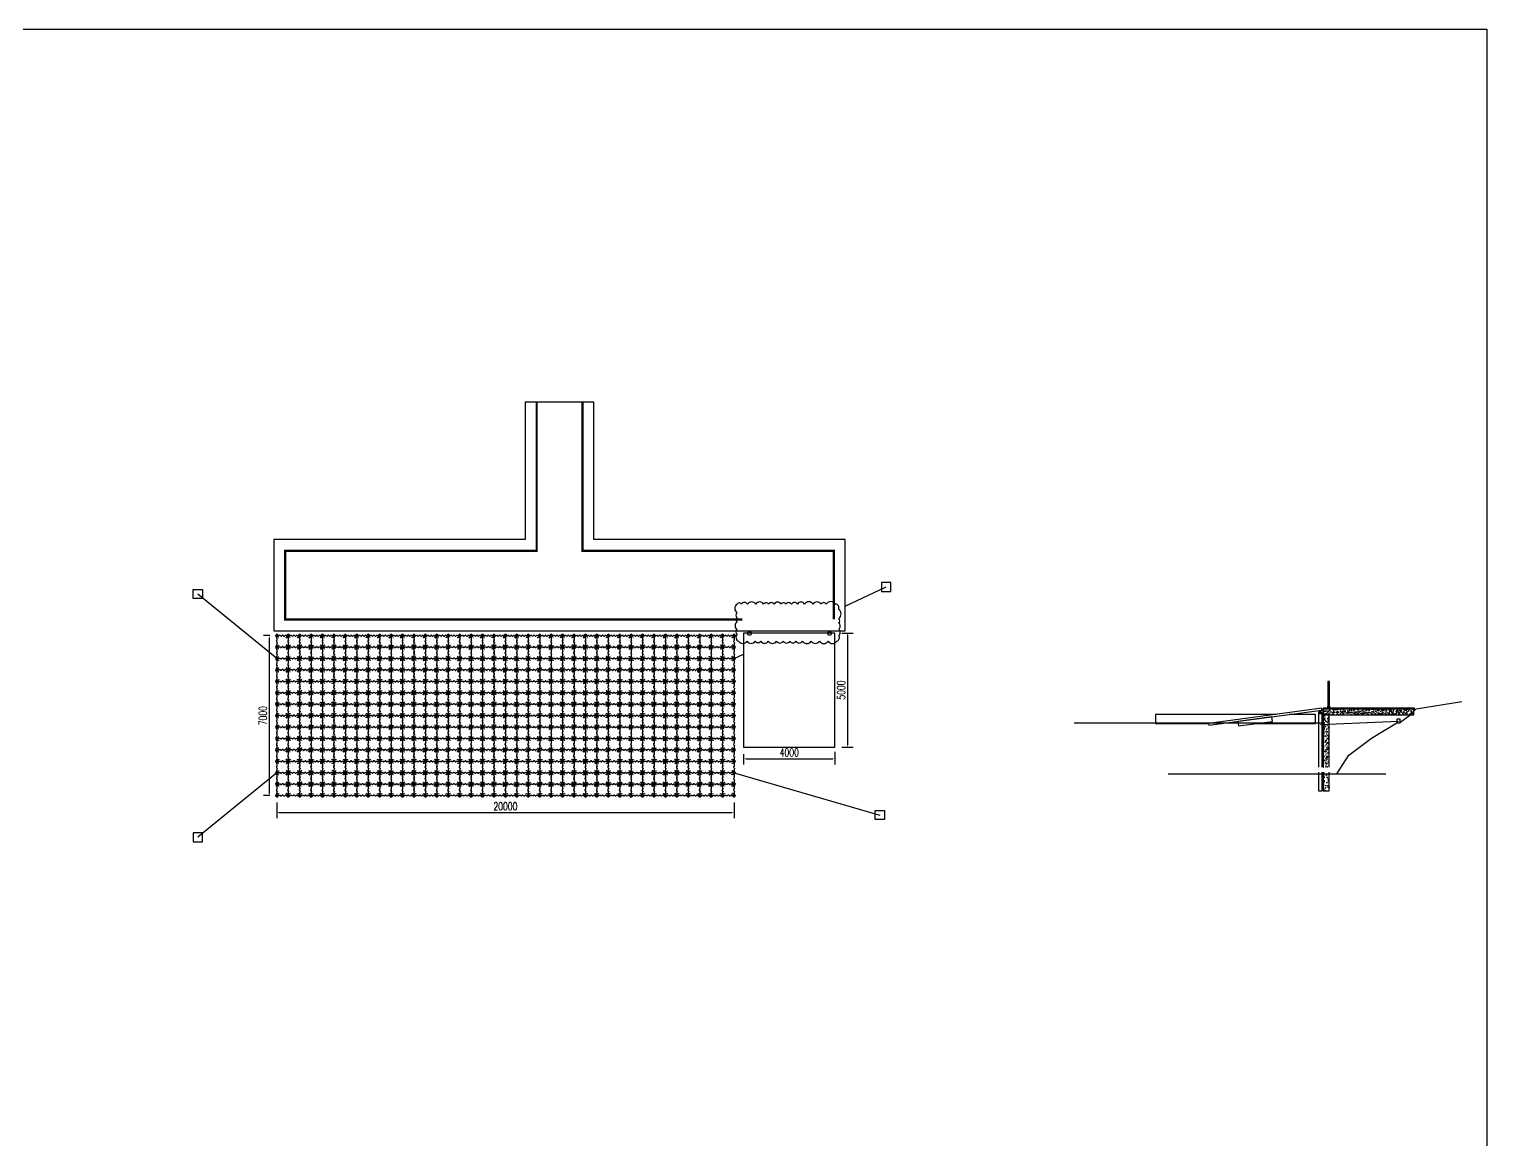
# Model space of a CAD drawing. Header units: millimetres. Extents: x -1088552 to 100, y 985 to 1353733.
# Drawn here: x -902080 to -838319, y 1305129 to 1353733 of the extents above; entities that cross this region are included whole.
import ezdxf

# ---------------------------------------------------------------- set-up
doc = ezdxf.new("R2010")
doc.units = ezdxf.units.MM
doc.header["$LTSCALE"] = 10
doc.linetypes.add('CENTER2', pattern=[28.575, 19.05, -3.175, 3.175, -3.175])
doc.linetypes.add('DASHED2', pattern=[0.375, 0.25, -0.125])
doc.layers.get('0').update_dxf_attribs({"linetype": 'CONTINUOUS'})
doc.layers.get('DEFPOINTS').update_dxf_attribs({"linetype": 'CONTINUOUS'})
for name, color, linetype in [('W-FLOAT_BOWL浮筒', 253, 'CONTINUOUS'), ('W-PLASTIC_RAILINGS塑木栏杆', 6, 'CONTINUOUS'), ('W-STEEL_FRAME钢架', 3, 'CONTINUOUS'), ('W-STEEL_KEEL钢龙骨', 5, 'CONTINUOUS'), ('W-WOOD_FLOOR木地板', 30, 'CONTINUOUS')]:
    doc.layers.add(name, color=color, linetype=linetype)
doc.styles.add('STANDARD_T3', font='simplex.shx', dxfattribs={"width": 0.7, "bigfont": 'gbcbig.shx'})
doc.dimstyles.new('W&&100', dxfattribs={"dimtxt": 350, "dimasz": 100, "dimexe": 250, "dimexo": 300, "dimgap": 100, "dimtad": 1, "dimdec": 0, "dimzin": 0, "dimdsep": 46, "dimtxsty": 'STANDARD_T3', "dimcen": 0.09, "dimclrd": 1, "dimclre": 1, "dimclrt": 7, "dimazin": 2, "dimtfac": 1, "dimtdec": 0, "dimtix": 1, "dimtmove": 2, "dimatfit": 3, "dimfxl": 100, "dimtolj": 1, "dimtzin": 0, "dimarcsym": 0})

# ---------------------------------------------------------------- blocks, each defined once
blk = doc.blocks.new('$matou$00000002')
at = {"layer": 'W-FLOAT_BOWL浮筒', "transparency": 33554687}
for p, q in [((-299, 277, 0), (-277, 299, 0)), ((-299, 223, 0), (-271, 195, 0)), ((-266, 11, 0), (-266, -11, 0)), ((-234, 51, 0), (-263, 18, 0)), ((-250, 145, 0), (-250, 101, 0)), ((-234, 79, 0), (-247, 95, 0)), ((-231, 57, 0), (-231, 73, 0)), ((-195, 229, 0), (-229, 195, 0)), ((-223, 299, 0), (-195, 271, 0)), ((-101, 250, 0), (-145, 250, 0)), ((-79, 234, 0), (-95, 247, 0)), ((-57, 231, 0), (-73, 231, 0)), ((-51, 234, 0), (-18, 263, 0)), ((11, 266, 0), (-11, 266, 0)), ((51, 234, 0), (18, 263, 0)), ((57, 231, 0), (73, 231, 0)), ((79, 234, 0), (95, 247, 0)), ((145, 250, 0), (101, 250, 0)), ((223, 299, 0), (195, 271, 0)), ((195, 229, 0), (229, 195, 0)), ((231, 8, 0), (231, -8, 0)), ((263, 47, 0), (234, 14, 0)), ((250, 145, 0), (250, 101, 0)), ((263, 83, 0), (253, 95, 0)), ((266, 54, 0), (266, 76, 0)), ((299, 223, 0), (271, 195, 0)), ((277, 299, 0), (299, 277, 0)), ((-299, -223, 0), (-271, -195, 0)), ((-277, -299, 0), (-299, -277, 0)), ((-234, -51, 0), (-263, -18, 0)), ((-250, -101, 0), (-250, -145, 0)), ((-234, -79, 0), (-247, -95, 0)), ((-231, -57, 0), (-231, -73, 0)), ((-229, -195, 0), (-195, -229, 0)), ((-223, -299, 0), (-195, -271, 0)), ((-101, -250, 0), (-145, -250, 0)), ((-83, -263, 0), (-95, -253, 0)), ((-54, -266, 0), (-76, -266, 0)), ((-47, -263, 0), (-14, -234, 0)), ((8, -231, 0), (-8, -231, 0)), ((47, -263, 0), (14, -234, 0)), ((54, -266, 0), (76, -266, 0)), ((83, -263, 0), (95, -253, 0)), ((145, -250, 0), (101, -250, 0)), ((229, -195, 0), (195, -229, 0)), ((223, -299, 0), (195, -271, 0)), ((263, -47, 0), (234, -14, 0)), ((250, -101, 0), (250, -145, 0)), ((263, -83, 0), (253, -95, 0)), ((266, -54, 0), (266, -76, 0)), ((299, -223, 0), (271, -195, 0)), ((299, -277, 0), (277, -299, 0))]:
    blk.add_line(p, q, dxfattribs=at)
for centre in [(-170, 170, 0), (157, 185, 0), (165, 174, 0), (174, 165, 0), (185, 157, 0), (-174, -165, 0), (-165, -174, 0), (161, -179, 0), (170, -170, 0), (179, -161, 0)]:
    blk.add_circle(centre, 3.5, dxfattribs=at)
for centre, radius, start, end in [((-272, 250, 0), 38, 135, 225), ((-274, 250, 0), 7, 90, 270), ((-250, 272, 0), 38, 45, 135), ((-250, 250, 0), 25, 106.2602, 163.7398), ((-250, 250, 0), 25, 196.2602, 253.7398), ((-320, 145, 0), 70, 0, 45), ((-256, 11, 0), 10, 137.72631, 180), ((-250, 274, 0), 7, 0, 180), ((-250, 226, 0), 7, 180, 0), ((-180, 145, 0), 70, 135, 180), ((-240, 101, 0), 10, 180, 222.27369), ((-250, 250, 0), 25, 16.2602, 73.7398), ((-250, 250, 0), 25, 286.2602, 343.7398), ((-241, 73, 0), 10, 0, 42.27369), ((-241, 57, 0), 10, 317.72631, 0), ((-226, 250, 0), 7, 270, 90), ((-145, 320, 0), 70, 225, 270), ((-145, 180, 0), 70, 90, 135), ((-101, 240, 0), 10, 47.72631, 90), ((-73, 241, 0), 10, 227.72631, 270), ((-57, 241, 0), 10, 270, 312.27369), ((-11, 256, 0), 10, 90, 132.27369), ((11, 256, 0), 10, 47.72631, 90), ((57, 241, 0), 10, 227.72631, 270), ((73, 241, 0), 10, 270, 312.27369), ((101, 240, 0), 10, 90, 132.27369), ((145, 320, 0), 70, 270, 315), ((145, 180, 0), 70, 45, 90), ((226, 250, 0), 7, 90, 270), ((250, 272, 0), 38, 45, 135), ((250, 250, 0), 25, 106.2602, 163.7398), ((250, 250, 0), 25, 196.2602, 253.7398), ((180, 145, 0), 70, 0, 45), ((241, 8, 0), 10, 137.72631, 180), ((250, 274, 0), 7, 0, 180), ((250, 226, 0), 7, 180, 0), ((320, 145, 0), 70, 135, 180), ((260, 101, 0), 10, 180, 222.27369), ((250, 250, 0), 25, 16.2602, 73.7398), ((250, 250, 0), 25, 286.2602, 343.7398), ((256, 76, 0), 10, 0, 42.27369), ((256, 54, 0), 10, 317.72631, 0), ((274, 250, 0), 7, 270, 90), ((272, 250, 0), 38, 315, 45), ((-272, -250, 0), 38, 135, 225), ((-274, -250, 0), 7, 90, 270), ((-250, -272, 0), 38, 225, 315), ((-250, -250, 0), 25, 106.2602, 163.7398), ((-250, -250, 0), 25, 196.2602, 253.7398), ((-320, -145, 0), 70, 315, 0), ((-256, -11, 0), 10, 180, 222.27369), ((-250, -226, 0), 7, 0, 180), ((-250, -274, 0), 7, 180, 0), ((-240, -101, 0), 10, 137.72631, 180), ((-180, -145, 0), 70, 180, 225), ((-250, -250, 0), 25, 16.2602, 73.7398), ((-250, -250, 0), 25, 286.2602, 343.7398), ((-241, -57, 0), 10, 0, 42.27369), ((-241, -73, 0), 10, 317.72631, 0), ((-226, -250, 0), 7, 270, 90), ((-145, -180, 0), 70, 225, 270), ((-145, -320, 0), 70, 90, 135), ((-101, -260, 0), 10, 47.72631, 90), ((-76, -256, 0), 10, 227.72631, 270), ((-54, -256, 0), 10, 270, 312.27369), ((-8, -241, 0), 10, 90, 132.27369), ((8, -241, 0), 10, 47.72631, 90), ((54, -256, 0), 10, 227.72631, 270), ((76, -256, 0), 10, 270, 312.27369), ((101, -260, 0), 10, 90, 132.27369), ((145, -180, 0), 70, 270, 315), ((145, -320, 0), 70, 45, 90), ((226, -250, 0), 7, 90, 270), ((250, -272, 0), 38, 225, 315), ((250, -250, 0), 25, 106.2602, 163.7398), ((250, -250, 0), 25, 196.2602, 253.7398), ((180, -145, 0), 70, 315, 0), ((241, -8, 0), 10, 180, 222.27369), ((250, -226, 0), 7, 0, 180), ((250, -274, 0), 7, 180, 0), ((260, -101, 0), 10, 137.72631, 180), ((320, -145, 0), 70, 180, 225), ((250, -250, 0), 25, 16.2602, 73.7398), ((250, -250, 0), 25, 286.2602, 343.7398), ((256, -54, 0), 10, 0, 42.27369), ((256, -76, 0), 10, 317.72631, 0), ((274, -250, 0), 7, 270, 90), ((272, -250, 0), 38, 315, 45)]:
    blk.add_arc(centre, radius, start, end, dxfattribs=at)
blk = doc.blocks.new('*U243')
at = {"transparency": 33554687}
blk.add_blockref('$matou$00000002', (0, 0, 0), dxfattribs=at)
blk = doc.blocks.new('*U244')
at = {"color": 0, "linetype": 'ByBlock', "lineweight": -2, "transparency": 16777216}
for p in [(0, 6500), (500, 6500), (1000, 6500), (1500, 6500), (2000, 6500), (2500, 6500), (3000, 6500), (3500, 6500), (4000, 6500), (4500, 6500), (5000, 6500), (5500, 6500), (6000, 6500), (6500, 6500), (7000, 6500), (7500, 6500), (8000, 6500), (8500, 6500), (9000, 6500), (9500, 6500), (10000, 6500), (10500, 6500), (11000, 6500), (11500, 6500), (12000, 6500), (12500, 6500), (13000, 6500), (13500, 6500), (14000, 6500), (14500, 6500), (15000, 6500), (15500, 6500), (16000, 6500), (16500, 6500), (17000, 6500), (17500, 6500), (18000, 6500), (18500, 6500), (19000, 6500), (19500, 6500), (0, 6000), (0, 5500), (500, 6000), (500, 5500), (1000, 6000), (1000, 5500), (1500, 6000), (1500, 5500), (2000, 6000), (2000, 5500), (2500, 6000), (2500, 5500), (3000, 6000), (3000, 5500), (3500, 6000), (3500, 5500), (4000, 6000), (4000, 5500), (4500, 6000), (4500, 5500), (5000, 6000), (5000, 5500), (5500, 6000), (5500, 5500), (6000, 6000), (6000, 5500), (6500, 6000), (6500, 5500), (7000, 6000), (7000, 5500), (7500, 6000), (7500, 5500), (8000, 6000), (8000, 5500), (8500, 6000), (8500, 5500), (9000, 6000), (9000, 5500), (9500, 6000), (9500, 5500), (10000, 6000), (10000, 5500), (10500, 6000), (10500, 5500), (11000, 6000), (11000, 5500), (11500, 6000), (11500, 5500), (12000, 6000), (12000, 5500), (12500, 6000), (12500, 5500), (13000, 6000), (13000, 5500), (13500, 6000), (13500, 5500), (14000, 6000), (14000, 5500), (14500, 6000), (14500, 5500), (15000, 6000), (15000, 5500), (15500, 6000), (15500, 5500), (16000, 6000), (16000, 5500), (16500, 6000), (16500, 5500), (17000, 6000), (17000, 5500), (17500, 6000), (17500, 5500), (18000, 6000), (18000, 5500), (18500, 6000), (18500, 5500), (19000, 6000), (19000, 5500), (19500, 6000), (19500, 5500), (0, 5000), (500, 5000), (1000, 5000), (1500, 5000), (2000, 5000), (2500, 5000), (3000, 5000), (3500, 5000), (4000, 5000), (4500, 5000), (5000, 5000), (5500, 5000), (6000, 5000), (6500, 5000), (7000, 5000), (7500, 5000), (8000, 5000), (8500, 5000), (9000, 5000), (9500, 5000), (10000, 5000), (10500, 5000), (11000, 5000), (11500, 5000), (12000, 5000), (12500, 5000), (13000, 5000), (13500, 5000), (14000, 5000), (14500, 5000), (15000, 5000), (15500, 5000), (16000, 5000), (16500, 5000), (17000, 5000), (17500, 5000), (18000, 5000), (18500, 5000), (19000, 5000), (19500, 5000), (0, 4500), (500, 4500), (1000, 4500), (1500, 4500), (2000, 4500), (2500, 4500), (3000, 4500), (3500, 4500), (4000, 4500), (4500, 4500), (5000, 4500), (5500, 4500), (6000, 4500), (6500, 4500), (7000, 4500), (7500, 4500), (8000, 4500), (8500, 4500), (9000, 4500), (9500, 4500), (10000, 4500), (10500, 4500), (11000, 4500), (11500, 4500), (12000, 4500), (12500, 4500), (13000, 4500), (13500, 4500), (14000, 4500), (14500, 4500), (15000, 4500), (15500, 4500), (16000, 4500), (16500, 4500), (17000, 4500), (17500, 4500), (18000, 4500), (18500, 4500), (19000, 4500), (19500, 4500), (0, 4000), (500, 4000), (1000, 4000), (1500, 4000), (2000, 4000), (2500, 4000), (3000, 4000), (3500, 4000), (4000, 4000), (4500, 4000), (5000, 4000), (5500, 4000), (6000, 4000), (6500, 4000), (7000, 4000), (7500, 4000), (8000, 4000), (8500, 4000), (9000, 4000), (9500, 4000), (10000, 4000), (10500, 4000), (11000, 4000), (11500, 4000), (12000, 4000), (12500, 4000), (13000, 4000), (13500, 4000), (14000, 4000), (14500, 4000), (15000, 4000), (15500, 4000), (16000, 4000), (16500, 4000), (17000, 4000), (17500, 4000), (18000, 4000), (18500, 4000), (19000, 4000), (19500, 4000), (0, 3500), (0, 3000), (500, 3500), (500, 3000), (1000, 3500), (1000, 3000), (1500, 3500), (1500, 3000), (2000, 3500), (2000, 3000), (2500, 3500), (2500, 3000), (3000, 3500), (3000, 3000), (3500, 3500), (3500, 3000), (4000, 3500), (4000, 3000), (4500, 3500), (4500, 3000), (5000, 3500), (5000, 3000), (5500, 3500), (5500, 3000), (6000, 3500), (6000, 3000), (6500, 3500), (6500, 3000), (7000, 3500), (7000, 3000), (7500, 3500), (7500, 3000), (8000, 3500), (8000, 3000), (8500, 3500), (8500, 3000), (9000, 3500), (9000, 3000), (9500, 3500), (9500, 3000), (10000, 3500), (10000, 3000), (10500, 3500), (10500, 3000), (11000, 3500), (11000, 3000), (11500, 3500), (11500, 3000), (12000, 3500), (12000, 3000), (12500, 3500), (12500, 3000), (13000, 3500), (13000, 3000), (13500, 3500), (13500, 3000), (14000, 3500), (14000, 3000), (14500, 3500), (14500, 3000), (15000, 3500), (15000, 3000), (15500, 3500), (15500, 3000), (16000, 3500), (16000, 3000), (16500, 3500), (16500, 3000), (17000, 3500), (17000, 3000), (17500, 3500), (17500, 3000), (18000, 3500), (18000, 3000), (18500, 3500), (18500, 3000), (19000, 3500), (19000, 3000), (19500, 3500), (19500, 3000), (0, 2500), (500, 2500), (1000, 2500), (1500, 2500), (2000, 2500), (2500, 2500), (3000, 2500), (3500, 2500), (4000, 2500), (4500, 2500), (5000, 2500), (5500, 2500), (6000, 2500), (6500, 2500), (7000, 2500), (7500, 2500), (8000, 2500), (8500, 2500), (9000, 2500), (9500, 2500), (10000, 2500), (10500, 2500), (11000, 2500), (11500, 2500), (12000, 2500), (12500, 2500), (13000, 2500), (13500, 2500), (14000, 2500), (14500, 2500), (15000, 2500), (15500, 2500), (16000, 2500), (16500, 2500), (17000, 2500), (17500, 2500), (18000, 2500), (18500, 2500), (19000, 2500), (19500, 2500), (0, 2000), (500, 2000), (1000, 2000), (1500, 2000), (2000, 2000), (2500, 2000), (3000, 2000), (3500, 2000), (4000, 2000), (4500, 2000), (5000, 2000), (5500, 2000), (6000, 2000), (6500, 2000), (7000, 2000), (7500, 2000), (8000, 2000), (8500, 2000), (9000, 2000), (9500, 2000), (10000, 2000), (10500, 2000), (11000, 2000), (11500, 2000), (12000, 2000), (12500, 2000), (13000, 2000), (13500, 2000), (14000, 2000), (14500, 2000), (15000, 2000), (15500, 2000), (16000, 2000), (16500, 2000), (17000, 2000), (17500, 2000), (18000, 2000), (18500, 2000), (19000, 2000), (19500, 2000), (0, 1500), (0, 1000), (500, 1500), (500, 1000), (1000, 1500), (1000, 1000), (1500, 1500), (1500, 1000), (2000, 1500), (2000, 1000), (2500, 1500), (2500, 1000), (3000, 1500), (3000, 1000), (3500, 1500), (3500, 1000), (4000, 1500), (4000, 1000), (4500, 1500), (4500, 1000), (5000, 1500), (5000, 1000), (5500, 1500), (5500, 1000), (6000, 1500), (6000, 1000), (6500, 1500), (6500, 1000), (7000, 1500), (7000, 1000), (7500, 1500), (7500, 1000), (8000, 1500), (8000, 1000), (8500, 1500), (8500, 1000), (9000, 1500), (9000, 1000), (9500, 1500), (9500, 1000), (10000, 1500), (10000, 1000), (10500, 1500), (10500, 1000), (11000, 1500), (11000, 1000), (11500, 1500), (11500, 1000), (12000, 1500), (12000, 1000), (12500, 1500), (12500, 1000), (13000, 1500), (13000, 1000), (13500, 1500), (13500, 1000), (14000, 1500), (14000, 1000), (14500, 1500), (14500, 1000), (15000, 1500), (15000, 1000), (15500, 1500), (15500, 1000), (16000, 1500), (16000, 1000), (16500, 1500), (16500, 1000), (17000, 1500), (17000, 1000), (17500, 1500), (17500, 1000), (18000, 1500), (18000, 1000), (18500, 1500), (18500, 1000), (19000, 1500), (19000, 1000), (19500, 1500), (19500, 1000), (0, 500), (500, 500), (1000, 500), (1500, 500), (2000, 500), (2500, 500), (3000, 500), (3500, 500), (4000, 500), (4500, 500), (5000, 500), (5500, 500), (6000, 500), (6500, 500), (7000, 500), (7500, 500), (8000, 500), (8500, 500), (9000, 500), (9500, 500), (10000, 500), (10500, 500), (11000, 500), (11500, 500), (12000, 500), (12500, 500), (13000, 500), (13500, 500), (14000, 500), (14500, 500), (15000, 500), (15500, 500), (16000, 500), (16500, 500), (17000, 500), (17500, 500), (18000, 500), (18500, 500), (19000, 500), (19500, 500), (0, 0), (500, 0), (1000, 0), (1500, 0), (2000, 0), (2500, 0), (3000, 0), (3500, 0), (4000, 0), (4500, 0), (5000, 0), (5500, 0), (6000, 0), (6500, 0), (7000, 0), (7500, 0), (8000, 0), (8500, 0), (9000, 0), (9500, 0), (10000, 0), (10500, 0), (11000, 0), (11500, 0), (12000, 0), (12500, 0), (13000, 0), (13500, 0), (14000, 0), (14500, 0), (15000, 0), (15500, 0), (16000, 0), (16500, 0), (17000, 0), (17500, 0), (18000, 0), (18500, 0), (19000, 0), (19500, 0)]:
    blk.add_blockref('*U243', p, dxfattribs=at)
blk = doc.blocks.new('*D245')
at = {"color": 1, "lineweight": -2, "transparency": 16777216}
for p, q in [((-891548, 1327192), (-891832, 1327192)), ((-891582, 1327092), (-891582, 1320292)), ((-891548, 1320192), (-891832, 1320192))]:
    blk.add_line(p, q, dxfattribs=at)
at = {"color": 1, "transparency": 16777216}
for points in [[(-891598, 1327092), (-891565, 1327092), (-891582, 1327192)], [(-891598, 1320292), (-891565, 1320292), (-891582, 1320192)]]:
    blk.add_solid(points, dxfattribs=at)
at = {"layer": 'DEFPOINTS', "color": 0, "transparency": 16777216}
for p in [(-891248, 1327192, 0), (-891582, 1320192), (-891248, 1320192, 0)]:
    blk.add_point(p, dxfattribs=at)
at = {"color": 7, "transparency": 16777216, "insert": (-891857, 1323692), "char_height": 350, "attachment_point": 5, "rotation": 90, "style": 'STANDARD_T3'}
blk.add_mtext('\\A1;7000', dxfattribs=at)
blk = doc.blocks.new('*D246')
at = {"color": 1, "lineweight": -2, "transparency": 16777216}
for p, q in [((-891248, 1319892), (-891248, 1319199)), ((-871248, 1319892), (-871248, 1319199)), ((-891148, 1319449), (-871348, 1319449))]:
    blk.add_line(p, q, dxfattribs=at)
at = {"color": 1, "transparency": 16777216}
for points in [[(-891148, 1319466), (-891148, 1319432), (-891248, 1319449)], [(-871348, 1319466), (-871348, 1319432), (-871248, 1319449)]]:
    blk.add_solid(points, dxfattribs=at)
at = {"layer": 'DEFPOINTS', "color": 0, "transparency": 16777216}
for p in [(-891248, 1320192, 0), (-871248, 1320192, 0), (-871248, 1319449)]:
    blk.add_point(p, dxfattribs=at)
at = {"color": 7, "transparency": 16777216, "insert": (-881248, 1319724), "char_height": 350, "attachment_point": 5, "style": 'STANDARD_T3'}
blk.add_mtext('\\A1;20000', dxfattribs=at)
blk = doc.blocks.new('*D247')
at = {"color": 1, "lineweight": -2, "transparency": 16777216}
for p, q in [((-866532, 1327308), (-866041, 1327308)), ((-866291, 1327208), (-866291, 1322408)), ((-866532, 1322308), (-866041, 1322308))]:
    blk.add_line(p, q, dxfattribs=at)
at = {"color": 1, "transparency": 16777216}
for points in [[(-866308, 1327208), (-866274, 1327208), (-866291, 1327308)], [(-866308, 1322408), (-866274, 1322408), (-866291, 1322308)]]:
    blk.add_solid(points, dxfattribs=at)
at = {"layer": 'DEFPOINTS', "color": 0, "transparency": 16777216}
for p in [(-866832, 1327308), (-866832, 1322308), (-866291, 1322308)]:
    blk.add_point(p, dxfattribs=at)
at = {"color": 7, "transparency": 16777216, "insert": (-866566, 1324808), "char_height": 350, "attachment_point": 5, "rotation": 90, "style": 'STANDARD_T3'}
blk.add_mtext('\\A1;5000', dxfattribs=at)
blk = doc.blocks.new('*D248')
at = {"color": 1, "lineweight": -2, "transparency": 16777216}
for p, q in [((-870832, 1322008), (-870832, 1321554)), ((-870732, 1321804), (-866932, 1321804)), ((-866832, 1322103), (-866832, 1321554))]:
    blk.add_line(p, q, dxfattribs=at)
at = {"color": 1, "transparency": 16777216}
for points in [[(-870732, 1321820), (-870732, 1321787), (-870832, 1321804)], [(-866932, 1321820), (-866932, 1321787), (-866832, 1321804)]]:
    blk.add_solid(points, dxfattribs=at)
at = {"layer": 'DEFPOINTS', "color": 0, "transparency": 16777216}
for p in [(-870832, 1322308), (-866832, 1322403), (-866832, 1321804)]:
    blk.add_point(p, dxfattribs=at)
at = {"color": 7, "transparency": 16777216, "insert": (-868832, 1322079), "char_height": 350, "attachment_point": 5, "style": 'STANDARD_T3'}
blk.add_mtext('\\A1;4000', dxfattribs=at)
blk = doc.blocks.new('HOLE_-SIDE1')
at = {"color": 3, "linetype": 'CENTER2'}
blk.add_line((-13, 0), (26, 0), dxfattribs=at)
at = {"linetype": 'DASHED2'}
blk.add_lwpolyline([(0, -8), (10, -8), (10, 8), (0, 8)], close=True, dxfattribs=at)
blk = doc.blocks.new('*U267')
at = {"layer": 'W-WOOD_FLOOR木地板', "transparency": 33554687}
blk.add_lwpolyline([(-70, -11.5), (70, -11.5), (70, 11.5), (-70, 11.5)], close=True, dxfattribs=at)
blk = doc.blocks.new('*U268')
at = {"color": 0, "linetype": 'ByBlock', "lineweight": -2, "transparency": 16777216}
for p in [(0, 0), (143, 0), (286, 0), (429, 0), (572, 0), (715, 0), (858, 0), (1001, 0), (1144, 0), (1287, 0), (1430, 0), (1573, 0), (1716, 0), (1859, 0), (2002, 0), (2145, 0), (2288, 0), (2431, 0), (2574, 0), (2717, 0), (2860, 0), (3003, 0), (3146, 0), (3289, 0), (3432, 0), (3575, 0), (3718, 0), (3861, 0)]:
    blk.add_blockref('*U267', p, dxfattribs=at)
blk = doc.blocks.new('*U678')
at = {"transparency": 33554687}
blk.add_circle((0, 0), 82.5, dxfattribs=at)
blk = doc.blocks.new('*U679')
at = {"color": 0, "linetype": 'ByBlock', "lineweight": -2, "transparency": 16777216}
for p in [(0, 0), (3500, 0)]:
    blk.add_blockref('*U678', p, dxfattribs=at)

msp = doc.modelspace()

# ---------------------------------------------------------------- hatches: boundary and pattern name
at = {"transparency": 33554687}
h = msp.add_hatch(dxfattribs=at)
h.set_pattern_fill('混凝土', color=0, scale=30)
h.set_pattern_definition([(50, (0, 0), (215.178055, -18.82564), [22.5, -247.5]), (355, (0, 0), (-41.6254, 225.65764), [18, -198]), (100.4514, (17.93, -1.57), (173.552815, 206.831863), [19.122057, -210.342634]), (46.1842, (0, 60), (320.172315, -49.655704), [33.75, -371.25]), (96.6356, (26.68, 55.86), (280.39881, 292.23536), [28.683086, -315.5139]), (351.1842, (0, 60), (280.398584, 292.23558), [27, -297]), (21, (30, 45), (179.072116, -120.785667), [22.5, -247.5]), (326, (30, 45), (72.9946, 217.545014), [18, -198]), (71.4514, (44.92, 34.93), (252.066789, 96.75915), [19.122057, -210.342634]), (37.5, (0, 0), (3.6479566, 99.868156), [0, -195.6, 0, -201, 0, -198.75]), (7.5, (0, 0), (78.920861, 118.3235136), [0, -114.6, 0, -191.1, 0, -75.75]), (327.5, (-66.9, 0), (160.146731, -6.7664615), [0, -75, 0, -234, 0, -310.5]), (317.5, (-96.9, 0), (174.955851, 30.031495), [0, -97.5, 0, -155.4, 0, -220.5])])
h.paths.add_polyline_path([(-841509.6, 1323723.7), (-841509.6, 1323993.4), (-845482.1, 1323993.4), (-845482.1, 1323723.7)])
h = msp.add_hatch(dxfattribs=at)
h.set_pattern_fill('混凝土', color=0, scale=30, angle=-90)
h.set_pattern_definition([(320, (-510.37, 408.2), (-18.82564, -215.178055), [22.5, -247.5]), (265, (-510.37, 408.2), (225.65764, 41.6254), [18, -198]), (10.4514, (-511.94, 390.26), (206.831863, -173.552815), [19.122057, -210.342634]), (316.1842, (-450.37, 408.2), (-49.655704, -320.172315), [33.75, -371.25]), (6.6356, (-454.5, 381.5), (292.23536, -280.39881), [28.683086, -315.5139]), (261.1842, (-450.37, 408.2), (292.23558, -280.398584), [27, -297]), (291, (-465.37, 378.2), (-120.785667, -179.072116), [22.5, -247.5]), (236, (-465.37, 378.2), (217.545014, -72.9946), [18, -198]), (341.4514, (-475.44, 363.27), (96.75915, -252.066789), [19.122057, -210.342634]), (307.5, (-510.37, 408.196), (99.868156, -3.6479566), [0, -195.6, 0, -201, 0, -198.75]), (277.5, (-510.37, 408.2), (118.3235136, -78.920861), [0, -114.6, 0, -191.1, 0, -75.75]), (237.5, (-510.37, 475.096), (-6.7664615, -160.146731), [0, -75, 0, -234, 0, -310.5]), (227.5, (-510.37, 505.1), (30.031495, -174.955851), [0, -97.5, 0, -155.4, 0, -220.5])])
h.paths.add_polyline_path([(-845269.6, 1321432.8), (-845212.4, 1321432.8), (-845212.4, 1323723.7), (-845482.1, 1323723.7), (-845482.1, 1321432.8), (-845359.6, 1321432.8), (-845329, 1321516.8), (-845299.4, 1321348.8)])
h = msp.add_hatch(dxfattribs=at)
h.set_pattern_fill('混凝土', color=0, scale=50)
h.set_pattern_definition([(50, (0, 553.5), (358.63009, -31.37607), [37.5, -412.5]), (355, (0, 553.5), (-69.37567, 376.09607), [30, -330]), (100.4514, (29.9, 550.88), (289.25469, 344.71977), [31.870095, -350.57106]), (46.1842, (0, 653.5), (533.62052, -82.75951), [56.25, -618.75]), (96.6356, (44.47, 646.6), (467.33135, 487.05894), [47.80514, -525.8565]), (351.1842, (0, 653.5), (467.33097, 487.0593), [45, -495]), (21, (50, 628.5), (298.453526, -201.309445), [37.5, -412.5]), (326, (50, 628.5), (121.65767, 362.57502), [30, -330]), (71.4514, (74.87, 611.72), (420.111314, 161.26525), [31.870095, -350.57106]), (37.5, (0, 553.49), (6.079928, 166.446927), [0, -326, 0, -335, 0, -331.25]), (7.5, (0, 553.5), (131.534769, 197.205856), [0, -191, 0, -318.5, 0, -126.25]), (327.5, (-111.5, 553.5), (266.911218, -11.277436), [0, -125, 0, -390, 0, -517.5]), (317.5, (-161.5, 553.5), (291.593085, 50.05249), [0, -162.5, 0, -259, 0, -367.5])])
h.paths.add_polyline_path([(-845482.1, 1320407.5), (-845212.4, 1320407.5), (-845212.4, 1321216.1), (-845269.6, 1321216.1), (-845299.4, 1321132.1), (-845329, 1321300.1), (-845359.6, 1321216.1), (-845482.1, 1321216.1)])

# ---------------------------------------------------------------- linework, layer by layer
for p, q in [((-845642.4, 1323917.6), (-845619.6, 1323848.1)), ((-845638, 1323800.8), (-845620.4, 1323871.8)), ((-845558, 1323800.9), (-845638, 1323800.9)), ((-845558, 1323800.8), (-845575.6, 1323871.8)), ((-845563.1, 1323928.2), (-845574.8, 1323851.4))]:
    msp.add_line(p, q, dxfattribs=at)
at = {"color": 3, "linetype": 'CENTER2', "transparency": 33554687}
for p, q in [((-845613, 1323860.8), (-845583, 1323860.8)), ((-845613, 1323860.8), (-845583, 1323860.8)), ((-845598, 1323845.8), (-845598, 1323875.8)), ((-845598, 1323845.8), (-845598, 1323875.8))]:
    msp.add_line(p, q, dxfattribs=at)
at = {"color": 253, "transparency": 33554687}
msp.add_lwpolyline([(-877381, 1331402.7), (-877381, 1337402.7), (-880381, 1337402.7), (-880381, 1331402.7), (-891381, 1331402.7), (-891381, 1327402.7), (-866381, 1327402.7), (-866381, 1331402.7)], close=True, dxfattribs=at)
at = {"transparency": 33554687, "elevation": 0}
for points in [[(-864393.8, 1329522.1), (-864793.8, 1329522.1), (-864793.8, 1329122.1), (-864393.8, 1329122.1)], [(-894900.5, 1329212.5), (-894500.5, 1329212.5), (-894500.5, 1328812.5), (-894900.5, 1328812.5)], [(-864669.9, 1319142.6), (-865069.9, 1319142.6), (-865069.9, 1319542.6), (-864669.9, 1319542.6)], [(-894899.7, 1318168.1), (-894499.7, 1318168.1), (-894499.7, 1318568.1), (-894899.7, 1318568.1)]]:
    msp.add_lwpolyline(points, close=True, dxfattribs=at)
for points in [[(-891252.8, 1326189.4), (-894700.5, 1329012.5)], [(-866381, 1328480), (-864593.8, 1329322.1)], [(-871242.5, 1326189.4), (-870832.5, 1326382.6)], [(-891252, 1321191.2), (-894699.7, 1318368.1)], [(-871243.3, 1321191.2), (-864869.9, 1319342.6)]]:
    msp.add_lwpolyline(points, dxfattribs=at)
at = {"transparency": 33554687}
msp.add_lwpolyline([(-871114.6, 1328576.7, 0.5205671), (-871114.6, 1328193.4, 0.5205671), (-871114.6, 1327990.4, 0.5205671), (-871114.6, 1327790.4, 0.5205671), (-871114.6, 1327460.3, 0.5205671), (-871114.6, 1327252.1, 0.5205671), (-871046.6, 1326946.7, 0.5205671), (-870680.4, 1326946.7, 0.5205671), (-870319.9, 1326946.7, 0.5205671), (-870073.9, 1326946.7, 0.5205671), (-869749.2, 1326946.7, 0.5205671), (-869387, 1326946.7, 0.5205671), (-869096, 1326946.7, 0.5205671), (-868799.6, 1326946.7, 0.5205671), (-868543.7, 1326946.7, 0.5205671), (-868246.8, 1326946.7, 0.5205671), (-867872.2, 1326946.7, 0.5205671), (-867510.9, 1326946.7, 0.5205671), (-867132.1, 1326946.7, 0.5205671), (-866750, 1326946.7, 0.5205671), (-866670.2, 1327205.5, 0.5205671), (-866670.2, 1327476, 0.5205671), (-866670.2, 1327743.7, 0.5205671), (-866670.2, 1327947.4, 0.5205671), (-866670.2, 1328342.7, 0.5205671), (-866812.5, 1328576.7, 0.5205671), (-867211.9, 1328576.7, 0.5205671), (-867442.3, 1328576.7, 0.5205671), (-867784.6, 1328576.7, 0.5205671), (-868160.7, 1328576.7, 0.5205671), (-868471.7, 1328576.7, 0.5205671), (-868735.4, 1328576.7, 0.5205671), (-868971.6, 1328576.7, 0.5205671), (-869188.9, 1328576.7, 0.5205671), (-869497.6, 1328576.7, 0.5205671), (-869735.2, 1328576.7, 0.5205671), (-869953.6, 1328576.7, 0.5205671), (-870297, 1328576.7, 0.5205671), (-870654.5, 1328576.7, 0.5205671), (-870927.6, 1328576.7, 0.5205671)], format="xyb", close=True, dxfattribs=at)
for points in [[(-870832.5, 1322308.2), (-866832.5, 1322308.2), (-866832.5, 1327308.2), (-870832.5, 1327308.2)], [(-845275.6, 1323993.4), (-845195.6, 1323993.4), (-845195.6, 1325193.4), (-845275.6, 1325193.4)], [(-845275.6, 1325073.4), (-845195.6, 1325073.4), (-845195.6, 1325193.4), (-845275.6, 1325193.4)], [(-845516.9, 1323847.4), (-845527.2, 1323847.4), (-845527.2, 1323800.9), (-845668.2, 1323800.9), (-845668.2, 1323847.4), (-845680, 1323847.4), (-845680, 1323790.9), (-845516.9, 1323790.9)], [(-845482.1, 1323723.7), (-841509.6, 1323723.7), (-841509.6, 1323993.4), (-845482.1, 1323993.4)], [(-845275.6, 1324113.4), (-845195.6, 1324113.4), (-845195.6, 1323993.4), (-845275.6, 1323993.4)], [(-849178.7, 1323242.9), (-847692, 1323442), (-847718.5, 1323640.1), (-849205.2, 1323441)], [(-842259.4, 1323377.6), (-842105.3, 1323377.6), (-842105.3, 1323531.7), (-842259.4, 1323531.7)]]:
    msp.add_lwpolyline(points, close=True, dxfattribs=at)
for points in [[(-847547.2, 1323743.7), (-852809.7, 1323743.7), (-852809.7, 1323343.7), (-850495.6, 1323343.7)], [(-848425.8, 1323343.7), (-845809.7, 1323343.7), (-845809.7, 1323743.7), (-846944.5, 1323743.7)], [(-845515.5, 1321432.8), (-845515.5, 1323790.9), (-845680.5, 1323790.9), (-845680.5, 1321432.8)], [(-845212.4, 1321432.8), (-845212.4, 1323723.7), (-845482.1, 1323723.7), (-845482.1, 1321432.8)], [(-844882.8, 1321146.7), (-844357.7, 1321967.1), (-843361.6, 1322700.1), (-842259.4, 1323377.6), (-842123.1, 1323397), (-841693.1, 1323710.2), (-841412.2, 1323993.4), (-839415.9, 1324313.7)], [(-845587.9, 1323299), (-842182.3, 1323454.6)], [(-845680.5, 1321216.1), (-845680.5, 1320398.6), (-845515.5, 1320398.6), (-845515.5, 1321216.1)], [(-845482.1, 1321216.1), (-845482.1, 1320407.5), (-845212.4, 1320407.5), (-845212.4, 1321216.1)]]:
    msp.add_lwpolyline(points, dxfattribs=at)
at = {"color": 253, "transparency": 33554687}
msp.add_lwpolyline([(-852264.9, 1321146.7), (-842737.9, 1321146.7)], dxfattribs=at)
at = {"transparency": 33554687}
for radius in [9, 8]:
    msp.add_circle((-845598, 1323860.8), radius, dxfattribs=at)
for start, end in [(26.195555, 153.804445), (210.473436, 338.082326)]:
    msp.add_arc((-845598, 1323860.8), 25, start, end, dxfattribs=at)
at = {"layer": 'W-PLASTIC_RAILINGS塑木栏杆', "transparency": 33554687, "const_width": 100}
for points in [[(-879881, 1337402.7), (-879881, 1330902.7), (-890881, 1330902.7), (-890881, 1327902.7), (-870881, 1327902.7)], [(-866881, 1327902.7), (-866881, 1330902.7), (-877881, 1330902.7), (-877881, 1337402.7)]]:
    msp.add_lwpolyline(points, dxfattribs=at)
at = {"layer": 'W-STEEL_FRAME钢架', "transparency": 33554687}
for points in [[(-1088551.6, 1353733.5), (-838318.6, 1353733.5), (-838318.6, 1159313.5), (-1088551.6, 1159313.5)], [(-850485.6, 1323269.5), (-845529.9, 1323933.2), (-845540.5, 1324012.5), (-850496.2, 1323348.8)]]:
    msp.add_lwpolyline(points, close=True, dxfattribs=at)
at = {"layer": 'W-STEEL_KEEL钢龙骨', "transparency": 33554687}
msp.add_line((-856362.7, 1323384.4), (-845403.3, 1323384.4), dxfattribs=at)
at = {"layer": 'W-STEEL_KEEL钢龙骨', "color": 0, "transparency": 33554687}
msp.add_lwpolyline([(-845482.1, 1323723.7), (-845482.1, 1323993.4), (-843696.8, 1323993.4)], dxfattribs=at)

# ---------------------------------------------------------------- block references
at = {"transparency": 33554687}
for name, p in [('*U244', (-890997.7, 1320442.1, 0)), ('*U679', (-870575.4, 1327290.8)), ('*U268', (-845412.1, 1324004.9))]:
    msp.add_blockref(name, p, dxfattribs=at)
at = {"transparency": 33554687, "xscale": -1, "rotation": 90}
msp.add_blockref('HOLE_-SIDE1', (-845653.7, 1323800.9), dxfattribs=at)
at = {"transparency": 33554687, "rotation": 270}
msp.add_blockref('HOLE_-SIDE1', (-845543, 1323800.9), dxfattribs=at)

# ---------------------------------------------------------------- dimensions: what is measured, and where the dimension line sits
at = {"transparency": 33554687}
for base, p1, p2, picture, middle in [((-891581.7, 1320192.1), (-891247.7, 1327192.1, 0), (-891247.7, 1320192.1, 0), '*D245', (-891856.7, 1323692.1)), ((-866290.9, 1322308.2), (-866832.5, 1327308.2), (-866832.5, 1322308.2), '*D247', (-866565.9, 1324808.2))]:
    dim = msp.add_linear_dim(base=base, p1=p1, p2=p2, angle=90, dimstyle='W&&100', dxfattribs=at)
    dim.commit()
    dim.dimension.update_dxf_attribs({"geometry": picture, "text_midpoint": middle})
for base, p1, p2, picture, middle in [((-866832.5, 1321803.6), (-870832.5, 1322308.2), (-866832.5, 1322402.7), '*D248', (-868832.5, 1322078.6)), ((-871247.7, 1319449.2), (-891247.7, 1320192.1, 0), (-871247.7, 1320192.1, 0), '*D246', (-881247.7, 1319724.2))]:
    dim = msp.add_linear_dim(base=base, p1=p1, p2=p2, dimstyle='W&&100', dxfattribs=at)
    dim.commit()
    dim.dimension.update_dxf_attribs({"geometry": picture, "text_midpoint": middle})

doc.saveas('drawing.dxf')
